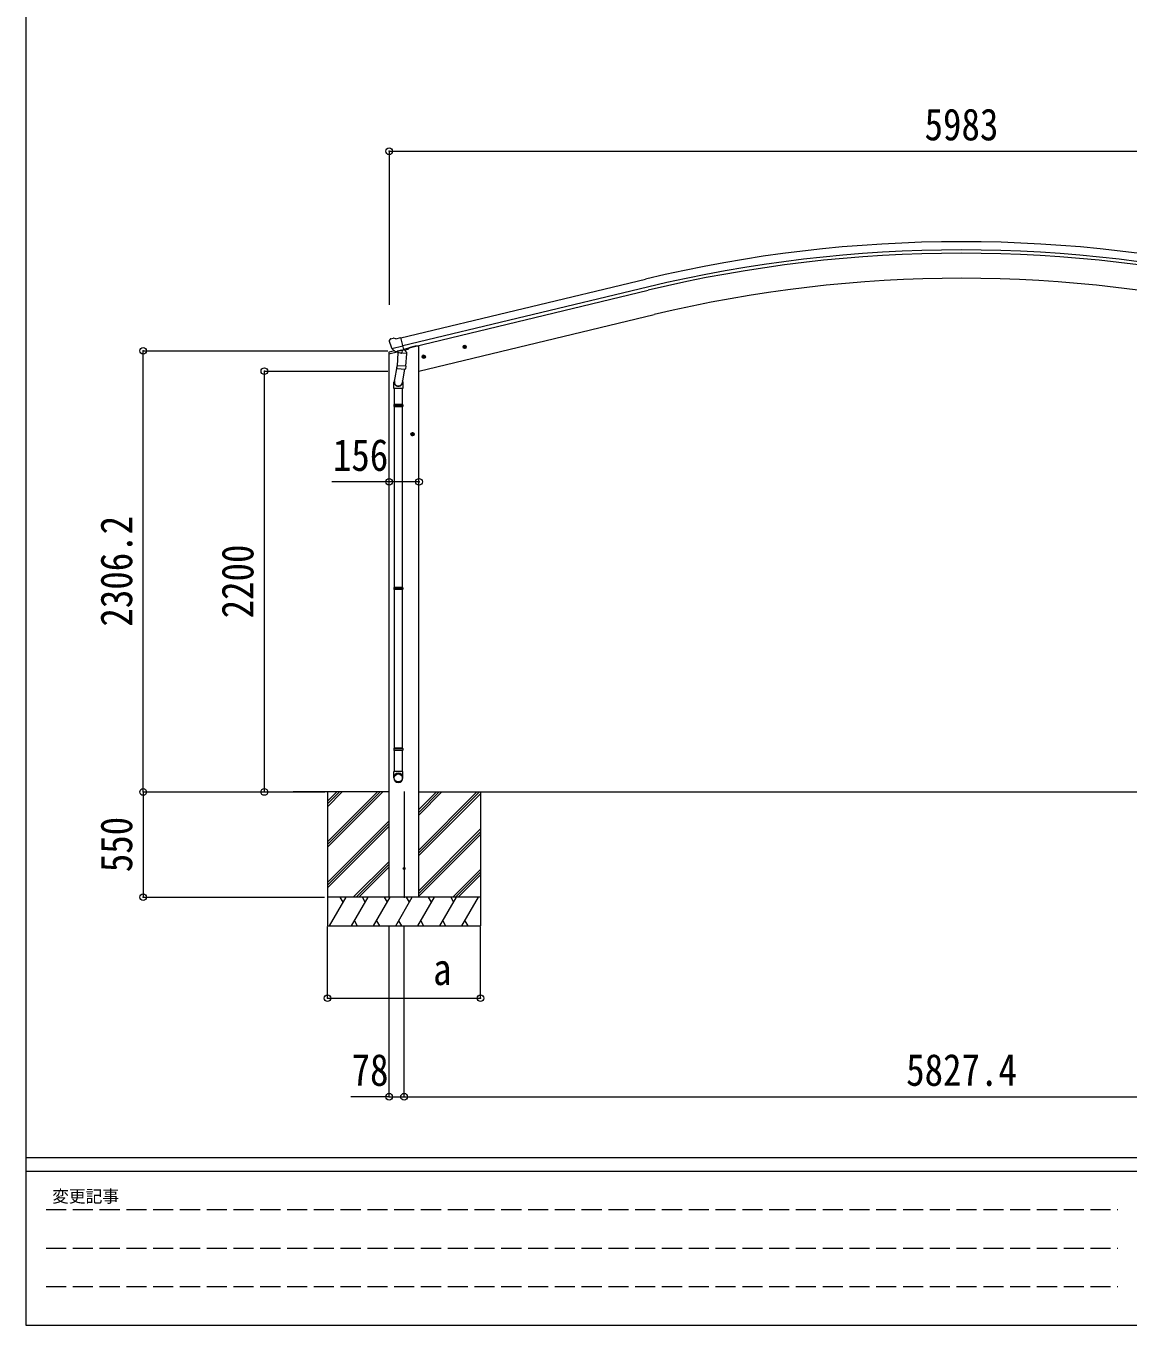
# Model space of a CAD drawing. Units: millimetres at full size. Extents: x -9783 to 9892, y -6828 to 6752.
# Drawn here: x -9783 to -4022, y -6828 to -38 of the extents above; entities that cross this region are included whole.
import ezdxf
from ezdxf.enums import TextEntityAlignment as Align

# ---------------------------------------------------------------- set-up
doc = ezdxf.new("R2010")
doc.units = ezdxf.units.MM
doc.header["$LTSCALE"] = 35
doc.header["$PDMODE"] = 32
doc.header["$PDSIZE"] = 35
doc.linetypes.add('DASHED3', pattern=[4, 3, -1])
for name, color, linetype, lineweight in [('0-0_0', 7, 'Continuous', 9), ('0-1_本体', 4, 'Continuous', 9), ('0-2_部品', 7, 'Continuous', 9), ('0-8_PARTS2', 7, 'Continuous', 9), ('0-A_寸法', 6, 'Continuous', 9), ('F-0_240', 7, 'Continuous', 9)]:
    doc.layers.add(name, color=color, linetype=linetype, lineweight=lineweight)
doc.styles.add('ＭＳ ゴシック', font='')
doc.styles.get('ＭＳ ゴシック').set_extended_font_data('MS Gothic')

msp = doc.modelspace()

# ---------------------------------------------------------------- linework, layer by layer
at = {"layer": '0-0_0'}
for p, q in [((-7884.25, -4041.94), (-8385.92, -4041.95)), ((-8206.7, -4041.94), (-8206.7, -4741.94)), ((-8206.7, -4302.67), (-7945.97, -4041.94)), ((-8206.7, -4316.81), (-7931.83, -4041.94)), ((-8206.7, -4330.95), (-7917.68, -4041.94)), ((-8206.7, -4118.82), (-8129.82, -4041.94)), ((-8206.7, -4104.68), (-8143.96, -4041.94)), ((-8206.7, -4090.54), (-8158.1, -4041.94)), ((-7728.25, -4344.72), (-7425.47, -4041.94)), ((-7728.25, -4358.86), (-7411.33, -4041.94)), ((-7728.25, -4160.87), (-7609.32, -4041.94)), ((-7728.25, -4146.73), (-7623.46, -4041.94)), ((-7728.25, -4132.59), (-7637.6, -4041.94)), ((-7728.25, -4373), (-7406.7, -4051.46)), ((-7727.75, -4041.94), (-2057.6, -4041.94)), ((-7406.7, -4041.94), (-7406.7, -4741.94)), ((-8206.7, -4514.8), (-7884.25, -4192.35)), ((-8206.7, -4528.94), (-7884.25, -4206.5)), ((-8206.7, -4543.09), (-7884.25, -4220.64)), ((-7728.25, -4556.85), (-7406.7, -4235.3)), ((-7728.25, -4570.99), (-7406.7, -4249.44)), ((-7728.25, -4585.14), (-7406.7, -4263.59)), ((-8071.71, -4591.94), (-7884.25, -4404.48)), ((-8057.57, -4591.94), (-7884.25, -4418.63)), ((-8043.42, -4591.94), (-7884.25, -4432.77)), ((-7551.21, -4591.94), (-7406.7, -4447.43)), ((-7537.07, -4591.94), (-7406.7, -4461.58)), ((-7522.92, -4591.94), (-7406.7, -4475.72)), ((-7406.7, -4591.94), (-8206.7, -4591.94)), ((-8196.41, -4741.94), (-8109.81, -4591.94)), ((-8124.81, -4617.92), (-8139.81, -4591.94)), ((-8080.94, -4741.94), (-7994.34, -4591.94)), ((-8009.34, -4617.92), (-8024.34, -4591.94)), ((-7965.47, -4741.94), (-7878.87, -4591.94)), ((-7893.87, -4617.92), (-7908.87, -4591.94)), ((-7739.7, -4591.94), (-7873.7, -4591.94)), ((-7850, -4741.94), (-7763.4, -4591.94)), ((-7778.4, -4617.92), (-7793.4, -4591.94)), ((-7734.53, -4741.94), (-7647.93, -4591.94)), ((-7662.93, -4617.92), (-7677.93, -4591.94)), ((-7619.06, -4741.94), (-7532.46, -4591.94)), ((-7562.46, -4591.94), (-7547.46, -4617.92)), ((-7503.59, -4741.94), (-7416.99, -4591.94)), ((-8206.7, -4741.94), (-7406.7, -4741.94)), ((-8065.94, -4715.96), (-8050.94, -4741.94)), ((-7950.47, -4715.96), (-7935.47, -4741.94)), ((-7835, -4715.96), (-7820, -4741.94)), ((-7719.53, -4715.96), (-7704.53, -4741.94)), ((-7604.06, -4715.96), (-7589.06, -4741.94)), ((-7488.59, -4715.96), (-7473.59, -4741.94))]:
    msp.add_line(p, q, dxfattribs=at)
at = {"layer": '0-1_本体'}
for p, q in [((-7823.3, -1668.22), (-6544.2, -1361.13)), ((-6534.12, -1403.11), (-7813.22, -1710.19)), ((-7809.29, -1726.56), (-6530.19, -1419.48)), ((-7728.73, -1841.94), (-6499.61, -1546.86)), ((-7728.73, -1841.94), (-6499.61, -1546.86)), ((-7884.23, -4591.94), (-7884.23, -1751.77)), ((-7855.67, -1735.43), (-7855.67, -1735.93)), ((-7748.73, -1712.56), (-7782.24, -1720.61)), ((-7728.73, -1712.56), (-7748.73, -1712.56)), ((-7728.73, -4591.94), (-7728.73, -1712.56))]:
    msp.add_line(p, q, dxfattribs=at)
for radius in [7073, 7029.83, 7013, 6882, 6882]:
    msp.add_arc((-4893.04, -8238.71), radius, 76.5, 103.5, dxfattribs=at)
at = {"layer": '0-2_部品'}
for p, q in [((-7883.96, -1684.12), (-7883.68, -1685.27)), ((-7879.74, -1675.55), (-7883.59, -1681.84)), ((-7876.64, -1673.3), (-7863.46, -1670.13)), ((-7848.9, -1672.81), (-7862.16, -1670.11)), ((-7848.9, -1672.81), (-7822.97, -1666.58)), ((-7886.08, -1752.26), (-7843.26, -1741.98)), ((-7886.08, -1745.37), (-7886.08, -1752.26)), ((-7856.84, -1735.99), (-7883.78, -1742.46)), ((-7869.9, -1724.43), (-7812.4, -1710.62)), ((-7853.05, -1739.34), (-7869.43, -1724.85)), ((-7850.34, -1739.91), (-7842.82, -1738.1)), ((-7849.5, -1739.79), (-7847.98, -1739.43)), ((-7847.98, -1739.43), (-7811.27, -1730.61)), ((-7846.14, -1739.65), (-7846.19, -1740.39)), ((-7845.43, -1741.43), (-7819.62, -1747.87)), ((-7838.52, -1746.78), (-7843.19, -1813.62)), ((-7792.83, -1749.98), (-7838.52, -1746.78)), ((-7836.74, -1743.6), (-7836.97, -1746.89)), ((-7817.22, -1732.44), (-7818.24, -1747.04)), ((-7811.27, -1730.61), (-7809.74, -1730.25)), ((-7808.19, -1728.14), (-7807.24, -1728.21)), ((-7807.24, -1728.21), (-7793.93, -1743.52)), ((-7803.56, -1732.45), (-7785.35, -1728.08)), ((-7797.5, -1816.81), (-7792.83, -1749.98)), ((-7793.93, -1743.52), (-7794.37, -1749.87)), ((-7781.52, -1720.07), (-7781.52, -1723.22)), ((-7693.75, -1764.81), (-7713.2, -1769.48)), ((-7710.78, -1768.9), (-7708.65, -1761.7)), ((-7708.65, -1761.7), (-7701.35, -1759.95)), ((-7701.14, -1776.87), (-7705.81, -1757.42)), ((-7701.35, -1759.95), (-7696.18, -1765.4)), ((-7479.83, -1713.46), (-7499.28, -1718.12)), ((-7496.86, -1717.54), (-7494.72, -1710.35)), ((-7491.69, -1722.99), (-7496.86, -1717.54)), ((-7494.72, -1710.35), (-7487.43, -1708.59)), ((-7487.22, -1725.51), (-7491.89, -1706.07)), ((-7487.43, -1708.59), (-7482.26, -1714.04)), ((-7842.83, -1808.5), (-7857.37, -1896.36)), ((-7844.05, -1826.08), (-7843.18, -1813.62)), ((-7843.65, -1827.44), (-7843.66, -1827.44)), ((-7797.5, -1816.81), (-7843.19, -1813.62)), ((-7842.21, -1828.22), (-7800.51, -1831.14)), ((-7804.04, -1830.89), (-7816.67, -1905.69)), ((-7797.51, -1816.81), (-7798.4, -1829.51)), ((-7705.61, -1774.34), (-7710.78, -1768.9)), ((-7859.52, -1933.53), (-7859.52, -1899.17)), ((-7813.52, -1898.87), (-7813.52, -1933.53)), ((-7813.52, -1933.53), (-7859.52, -1933.53)), ((-7857.52, -1933.53), (-7857.52, -2016.18)), ((-7815.52, -1933.53), (-7815.52, -2016.18)), ((-7859.52, -2018.18), (-7858.52, -2016.18)), ((-7813.52, -2018.18), (-7859.52, -2018.18)), ((-7813.52, -2026.18), (-7859.52, -2026.18)), ((-7814.52, -2016.18), (-7858.52, -2016.18)), ((-7814.52, -2028.18), (-7858.52, -2028.18)), ((-7857.52, -2028.18), (-7857.52, -2972.37)), ((-7815.52, -2028.18), (-7815.52, -2972.37)), ((-7813.52, -2018.18), (-7814.52, -2016.18)), ((-7813.52, -2026.18), (-7814.52, -2028.18)), ((-7813.52, -2018.18), (-7813.52, -2026.18)), ((-7752.01, -2172.06), (-7772.01, -2172.06)), ((-7769.52, -2172.06), (-7765.77, -2165.56)), ((-7765.77, -2178.56), (-7769.52, -2172.06)), ((-7765.77, -2165.56), (-7758.26, -2165.56)), ((-7762.01, -2182.06), (-7762.01, -2162.06)), ((-7758.26, -2165.56), (-7754.51, -2172.06)), ((-7859.52, -2974.37), (-7858.52, -2972.37)), ((-7813.52, -2974.37), (-7859.52, -2974.37)), ((-7813.52, -2982.37), (-7859.52, -2982.37)), ((-7814.52, -2972.37), (-7858.52, -2972.37)), ((-7814.52, -2984.37), (-7858.52, -2984.37)), ((-7857.52, -2984.37), (-7857.52, -3812.56)), ((-7815.52, -2984.37), (-7815.52, -3812.56)), ((-7813.52, -2974.37), (-7814.52, -2972.37)), ((-7813.52, -2982.37), (-7814.52, -2984.37)), ((-7813.52, -2974.37), (-7813.52, -2982.37)), ((-7859.52, -3814.56), (-7858.52, -3812.56)), ((-7813.52, -3814.56), (-7859.52, -3814.56)), ((-7813.52, -3822.56), (-7859.52, -3822.56)), ((-7814.52, -3812.56), (-7858.52, -3812.56)), ((-7814.52, -3824.56), (-7858.52, -3824.56)), ((-7857.52, -3824.56), (-7857.52, -3934.56)), ((-7815.52, -3824.56), (-7815.52, -3934.56)), ((-7813.52, -3814.56), (-7814.52, -3812.56)), ((-7813.52, -3822.56), (-7814.52, -3824.56)), ((-7813.52, -3814.56), (-7813.52, -3822.56)), ((-7859.52, -3968.7), (-7859.52, -3934.56)), ((-7813.52, -3934.56), (-7859.52, -3934.56)), ((-7813.52, -3968.7), (-7813.52, -3934.56))]:
    msp.add_line(p, q, dxfattribs=at)
for points in [[(-7817.54, -1732.03), (-7807.82, -1729.7), (-7822.97, -1666.58)], [(-7870.17, -1723.85), (-7869.59, -1724.7), (-7869.43, -1724.85)], [(-7817.54, -1732.03), (-7817.78, -1732.18), (-7842.54, -1738.13), (-7842.82, -1738.1)], [(-7696.18, -1765.4), (-7698.31, -1772.59), (-7705.61, -1774.34)], [(-7482.26, -1714.04), (-7484.39, -1721.23), (-7491.69, -1722.99)], [(-7859.52, -2018.18), (-7859.52, -2026.18), (-7858.52, -2028.18)], [(-7754.51, -2172.06), (-7758.26, -2178.56), (-7765.77, -2178.56)], [(-7859.52, -2974.37), (-7859.52, -2982.37), (-7858.52, -2984.37)], [(-7859.52, -3814.56), (-7859.52, -3822.56), (-7858.52, -3824.56)]]:
    msp.add_lwpolyline(points, dxfattribs=at)
for centre, radius in [((-7703.48, -1767.15), 8.5), ((-7703.48, -1767.15), 7.7), ((-7703.48, -1767.15), 6.5), ((-7489.56, -1715.79), 8.5), ((-7489.56, -1715.79), 7.7), ((-7489.56, -1715.79), 6.5), ((-7762.01, -2172.06), 8.5), ((-7762.01, -2172.06), 7.7), ((-7762.01, -2172.06), 6.5)]:
    msp.add_circle(centre, radius, dxfattribs=at)
at = {"layer": '0-2_部品', "color": 4}
msp.add_circle((-7806.48, -4441.94), 4.5, dxfattribs=at)
at = {"layer": '0-2_部品'}
for centre, radius, start, end in [((-7686.88, -1638.02), 202.4, 193.5, 205.09125), ((-7875.47, -1678.16), 5, 103.5, 148.5), ((-7862.76, -1673.05), 3, 78.5, 103.5), ((-7883.08, -1745.37), 3, 103.5, 180), ((-7849.62, -1739.31), 0.5, 248.23754, 283.5), ((-7846.64, -1739.62), 0.5, 356, 103.5), ((-7845.19, -1740.46), 1, 176, 256), ((-7819.27, -1746.9), 1.03, 250.03897, 351.96569), ((-7816.62, -1732.52), 0.604, 100.59842, 172.20595), ((-7809.86, -1729.76), 0.5, 283.5, 318.76246), ((-7786.52, -1723.22), 5, 283.5, 0), ((-7842.11, -1826.26), 1.95, 175.04017, 217.47766), ((-7842.07, -1826.23), 2, 217.40962, 266), ((-7800.37, -1829.14), 2, 266, 349.46843), ((-7829.52, -1899.17), 30, 177.45142, 180)]:
    msp.add_arc(centre, radius, start, end, dxfattribs=at)
for centre, major_axis, ratio, start_param, end_param in [((-7881.04, -1683.41), (-1.57, -2.57), 0.99628, 4.712389, 5.4996506), ((-7851.06, -1737.09), (-0.73, -2.92), 0.997631, 5.8041905, 6.6006116), ((-7851.01, -1736.86), (2.63, 3.16), 0.650902, 4.0958226, 4.1686332), ((-7851.04, -1736.98), (-0.73, -2.92), 0.997631, 0.3902369, 0.4789948), ((-7836.52, -1898.87), (23, 0), 0.996195, 2.5560258, 6.5663028), ((-7836.52, -1898.87), (21, 0), 0.996195, 2.9349147, 5.9512394), ((-7836.52, -3966.96), (-23, 0), 0.996195, 3.1415927, 6.2831853), ((-7836.52, -3968.7), (-23, 0), 0.996195, 3.1415927, 6.2831853), ((-7836.52, -3968.7), (0, -23.43), 0.981806, 4.712389, 7.8539816)]:
    msp.add_ellipse(centre, major_axis=major_axis, ratio=ratio, start_param=start_param, end_param=end_param, dxfattribs=at)
msp.add_ellipse((-7836.52, -3968.7), major_axis=(21, 0), ratio=0.996195, dxfattribs=at)
at = {"layer": '0-8_PARTS2', "color": 6}
msp.add_line((-7884.25, -692.94), (-1901.23, -692.94), dxfattribs=at)
at = {"layer": '0-8_PARTS2', "color": 2}
msp.add_line((-7806.48, -4039.44), (-7806.48, -4594.44), dxfattribs=at)
at = {"layer": '0-A_寸法'}
for p, q in [((-7884.25, -692.94), (-7884.25, -1495.27)), ((-9170.53, -4041.95), (-9170.53, -1735.74)), ((-9170.53, -1735.74), (-7891.7, -1735.74)), ((-8536.82, -4041.95), (-8536.82, -1841.96)), ((-8536.82, -1841.96), (-7891.7, -1841.96)), ((-7884.25, -2420.69), (-8184.25, -2420.69)), ((-7728.25, -2420.69), (-7884.25, -2420.69)), ((-9170.53, -4041.95), (-8221.51, -4041.95)), ((-9170.53, -4041.95), (-8224.26, -4041.95)), ((-9170.53, -4041.95), (-9170.53, -4591.94)), ((-8536.82, -4041.95), (-8224.26, -4041.95)), ((-9170.53, -4591.94), (-8222.54, -4591.94)), ((-8206.7, -5119.84), (-8206.7, -4745.43)), ((-7884.48, -5634.83), (-7884.48, -4745.43)), ((-7806.48, -5634.83), (-7806.48, -4745.43)), ((-7884.48, -5634.83), (-8084.48, -5634.83)), ((-7884.48, -5634.83), (-7806.48, -5634.83)), ((-7806.48, -5634.83), (-1979.1, -5634.83))]:
    msp.add_line(p, q, dxfattribs=at)
msp.add_lwpolyline([(-8206.7, -5119.84), (-7406.7, -5119.84), (-7406.7, -4745.43)], dxfattribs=at)
for p in [(-7884.25, -692.94), (-9170.53, -1735.74), (-8536.82, -1841.96), (-7884.25, -2420.69), (-7728.25, -2420.69), (-9170.53, -4041.95), (-8536.82, -4041.95), (-9170.53, -4591.94), (-8206.7, -5119.84), (-7406.7, -5119.84), (-7884.48, -5634.83), (-7806.48, -5634.83)]:
    msp.add_point(p, dxfattribs=at)
at = {"layer": 'F-0_240', "color": 5}
for p, q in [((-9783.03, 6751.9), (-9783.03, -6828.1)), ((-9783.03, -5953.1), (9396.97, -5953.1)), ((-9783.03, -6023.1), (6285.75, -6023.1)), ((-9783.03, -6828.1), (9396.97, -6828.1))]:
    msp.add_line(p, q, dxfattribs=at)
at = {"layer": 'F-0_240', "color": 4, "linetype": 'DASHED3'}
for p, q in [((-9678.03, -6224.35), (-4074.25, -6224.35)), ((-9678.03, -6425.6), (-4074.25, -6425.6)), ((-9678.03, -6626.85), (-4074.25, -6626.85))]:
    msp.add_line(p, q, dxfattribs=at)

# ---------------------------------------------------------------- texts
at = {"layer": '0-A_寸法', "color": 7, "style": 'ＭＳ ゴシック', "width": 0.85}
for s, p in [('5983', (-5085.24, -685.94)), ('156', (-8178.62, -2413.69)), ('a', (-7654.82, -5100.84)), ('78', (-8080.73, -5627.83)), ('5827.4', (-5181.54, -5627.83))]:
    msp.add_text(s, height=166.8, dxfattribs=at).set_placement(p, align=Align.BOTTOM_LEFT)
for s, p in [('2306.2', (-9177.53, -3177.59)), ('2200', (-8543.82, -3134.45)), ('550', (-9177.53, -4461.32))]:
    msp.add_text(s, height=166.8, rotation=90, dxfattribs=at).set_placement(p, align=Align.BOTTOM_LEFT)
at = {"layer": 'F-0_240', "style": 'ＭＳ ゴシック'}
msp.add_text('変更記事', height=64.15, dxfattribs=at).set_placement((-9646.27, -6206.85), align=Align.BOTTOM_LEFT)

doc.saveas('drawing.dxf')
